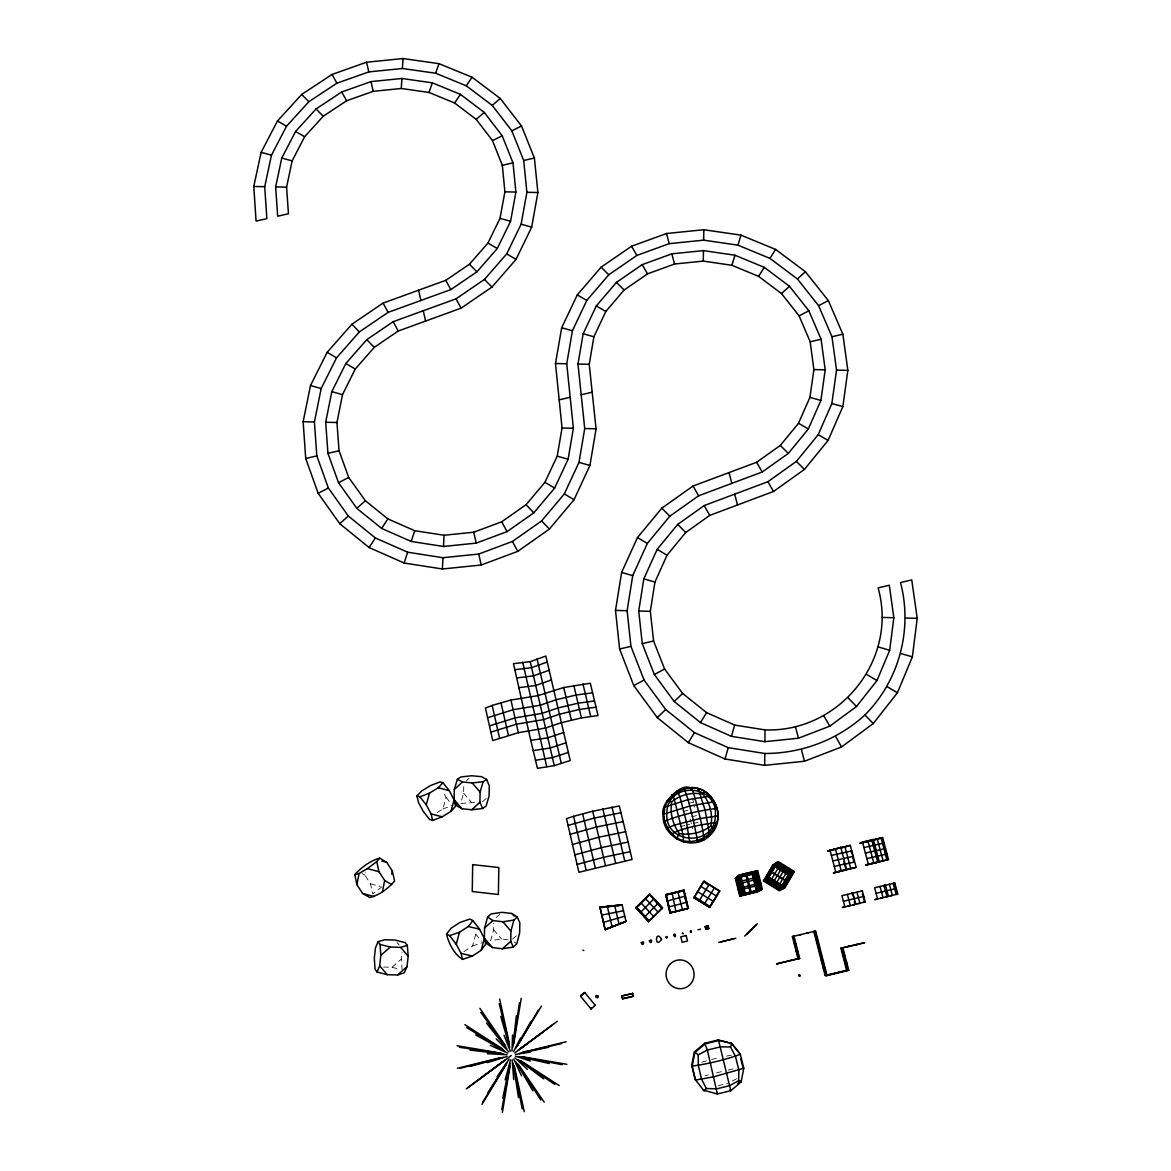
<?xml version="1.0" encoding="UTF-8"?>
<svg xmlns="http://www.w3.org/2000/svg" width="1171" height="1171" viewBox="0 0 1171 1171"><rect width="100%" height="100%" fill="white"/><g stroke="black" fill="none" stroke-linecap="round" stroke-linejoin="round"><path stroke-width="0.75" stroke-dasharray="5 3.75" d="M474.606 802.501L460.584 803.423L463.628 793.206L463.76 784.877M508.112 939.786L501.539 938.981L490.649 940.65L493.635 929.759L493.752 923.041M402.136 969.895L401.316 959.093L402.063 952.228M381.892 886.886L372.715 893.854L370.534 883.812L364.942 875.205L365.542 872.044M463.906 951.657L472.601 945.978L475.792 934.063L474.196 931.106M437.164 812.542L442.901 808.985L446.078 797.392L442.916 791.508M466.468 780.72L469.132 778.232M482.379 801.915L486.419 798.198M496.153 917.581L499.666 914.434M512.561 939.127L517.289 934.956M383.503 967.041L392.022 967.29L401.316 959.093M732.285 1081.009L736.808 1078.681M442.901 808.985L452.445 805.355M472.601 945.978L482.379 942.655M701.751 1062.258L708.235 1060.341M698.194 822.305L686.426 825.174M705.001 1075.768L708.279 1074.919M683.074 811.532L688.065 810.288M696.599 815.558L689.734 817.27L692.72 828.805M711.529 1059.535L719.755 1057.515M716.491 1072.87L724.732 1070.836M718.145 1085.707L727.777 1083.351M728.128 1070.045L736.618 1068.069M680.205 826.506L684.742 825.54L685.943 830.049M726.532 1056.11L731.655 1055.086M688.285 803.321L693.408 802.34L694.476 807.126M392.022 967.29L398.769 969.032M370.534 883.812L380.268 886.447M362.102 873.537L364.942 875.205M514.069 941.996L516.748 943.811M463.628 793.206L471.386 802.194M493.635 929.759L501.539 938.981M397.145 942.567L399.267 945.056M446.078 797.392L450.323 802.706M475.792 934.063L481.281 941.221M692.544 798.11L693.408 802.34"/><path stroke-width="1.5" d="M623.411 910.745L601.835 915.078M595.249 1005.303L591.077 1009.036L580.494 996.17L580.948 995.16L584.666 992.452L595.249 1005.303L594.414 1005.333M764.678 765.351L764.795 753.495L728.245 747.654L694.432 732.636L665.714 709.538L644.065 680.058L630.935 646.333L627.114 610.706L632.735 575.634L647.314 543.446L669.783 516.25L698.604 495.801L762.233 471.986L788.346 453.411L808.341 428.981L820.9 400.453L825.204 369.831L821.076 339.253L808.854 310.769L789.474 286.28L764.268 267.354L734.949 255.219L703.449 250.609L671.847 253.829L642.191 264.646L616.429 282.401L596.288 305.938L583.158 333.764L577.976 364.049L584.724 428.527L579.016 462.355L564.334 493.899L541.617 520.919L512.4 541.47L478.719 554.044L442.96 557.718L407.669 552.214L375.364 537.972L348.314 516.03L328.363 488.014L316.829 455.914L314.414 421.984L321.161 388.567L336.516 357.872L359.351 331.92L388.128 312.379L450.864 289.574L476.934 271.833L497.294 248.501L510.571 221.275L515.899 192.059L513 162.886L502.183 135.734L484.238 112.387L460.423 94.368L432.348 82.834L401.873 78.486L371.002 81.604L341.742 91.982L316.038 108.962L295.59 131.459L281.787 158.026L275.653 186.921L277.659 216.211L288.447 213.766L286.588 187.155L292.135 160.895L304.65 136.714L323.225 116.236L346.601 100.779L373.212 91.323L401.302 88.484L429.025 92.45L454.568 102.975L476.216 119.369L492.508 140.622L502.315 165.316L504.906 191.824L500.017 218.362L487.941 243.07L469.439 264.236L445.77 280.337L383.078 303.084L351.929 324.221L327.163 352.295L310.505 385.508L303.143 421.706L305.719 458.476L318.161 493.298L339.766 523.715L369.085 547.53L404.127 563.017L442.404 568.989L481.222 565.008L517.758 551.351L549.433 529.043L574.039 499.71L589.921 465.473L596.068 428.791L589.233 364.313L593.902 336.78L605.817 311.471L624.114 290.027L647.534 273.868L674.511 264.017L703.273 261.089L731.919 265.29L758.588 276.356L781.496 293.57L799.105 315.863L810.171 341.771L813.889 369.568L809.937 397.379L798.505 423.273L780.325 445.434L756.612 462.282L693.042 486.038L661.835 508.155L637.478 537.577L621.64 572.414L615.507 610.398L619.605 649.012L633.789 685.591L657.224 717.589L688.343 742.663L725.025 758.998L764.678 765.351L804.477 761.238L841.554 746.952L873.259 723.546L897.41 692.778L912.37 656.858L917.215 618.347L911.741 579.923L900.528 582.572C912.838 629.427 899.152 680.717 864.886 715.013C837.514 739.984 801.784 753.465 764.795 753.495M764.912 741.682L765.014 729.899L734.656 725.069L706.552 712.627L682.649 693.466L664.601 669.007L653.594 640.976L650.329 611.321L654.94 582.075L667.031 555.215L685.723 532.498L709.743 515.386L773.519 491.469L804.433 469.41L828.073 440.428L842.842 406.6L847.848 370.358L842.857 334.203L828.336 300.581L805.37 271.701L775.583 249.423L740.965 235.137L703.815 229.736L666.533 233.512L631.55 246.261L601.118 267.164L577.288 294.916L561.699 327.748L555.478 363.522L562.051 427.971L557.22 456.119L544.939 482.32L526.013 504.745L501.715 521.783L473.743 532.205L444.043 535.249L414.724 530.712L387.879 518.899L365.352 500.72L348.709 477.446L339.048 450.762L336.955 422.526L342.503 394.671L355.237 369.055L374.252 347.377L398.242 331.027L461.125 308.134L491.981 287.056L516.045 259.377L531.678 227.115L537.899 192.527L534.386 158.056L521.519 125.985L500.251 98.466L472.089 77.242L438.949 63.658L403 58.55L366.582 62.224L332.066 74.446L301.694 94.441L277.498 120.964L261.133 152.318L253.785 186.467L256.068 221.099L266.856 218.655L264.719 186.701L271.467 155.172L286.544 126.205L308.866 101.687L336.897 83.2L368.792 71.899L402.429 68.504L435.656 73.231L466.263 85.805L492.244 105.419L511.859 130.859L523.7 160.471L526.891 192.293L521.124 224.188L506.662 253.931L484.457 279.43L455.987 298.854L393.178 321.688L366.801 339.649L345.869 363.464L331.832 391.612L325.684 422.263L327.939 453.338L338.536 482.73L356.833 508.36L381.629 528.428L411.197 541.456L443.502 546.476L476.216 543.11L507.058 531.619L533.815 512.825L554.63 488.102L568.111 459.237L573.38 428.249L566.735 363.786L572.429 330.749L586.788 300.42L608.774 274.775L636.863 255.439L669.183 243.656L703.639 240.157L737.964 245.163L769.933 258.381L797.422 278.991L818.602 305.675L831.966 336.721L836.533 370.095L831.864 403.527L818.192 434.69L796.382 461.403L767.869 481.72L704.166 505.579L677.746 524.374L657.165 549.331L643.83 578.855L638.722 611.013L642.264 643.655L654.34 674.525L674.189 701.502L700.492 722.609L731.465 736.354L764.912 741.682L798.461 738.213L829.741 726.196L856.528 706.494L876.962 680.571L889.667 650.271L893.839 617.732L889.301 585.222L878.089 587.886C898.479 659.859 839.168 732.665 765.014 729.899M695.047 1079.296L704.108 1091.021L706.333 1088.518L716.74 1088.825L729.811 1085.619L738.725 1080.57L738.828 1070.045L735.505 1056.462L730.514 1046.933L731.758 1043.449L717.94 1040.024L704.679 1043.273L694.388 1051.895L691.724 1065.42L695.047 1079.296L695.559 1080.072L713.798 1076.808L743.775 1068.259L740.365 1054.324L731.758 1043.449L717.94 1040.024M590.931 1008.904L591.37 1007.865M454.304 789.532L454.143 799.661L455.519 806.248L450.937 811.415L442.228 816.816L432.597 820.461L429.611 819.48L423.287 811.43L418.515 802.559L416.978 795.973L421.736 790.923L430.386 785.624L439.915 781.935L442.931 782.711L449.357 790.703L456.997 805.897L462.003 808.766L471.767 809.747L482.672 808.488L486.141 805.985L489.112 795.724L489.273 785.682L486.594 779.374L481.471 776.68L471.811 775.758L460.993 776.915L457.393 779.257L454.304 789.532L462.413 781.979L472.191 782.931L483.111 781.745L486.594 779.374M482.672 808.488L479.934 802.237L480.095 792.064L483.111 781.745M484.574 928.003L484.399 938.205L485.658 944.25L481.179 950.296L472.367 956.048L462.501 959.386C454.099 954.028 448.727 943.665 446.532 934.048L451.186 928.12L459.94 922.485L469.703 919.089L472.908 920.582L479.554 929.203L487.151 943.899L492.42 947.573L502.388 948.788L513.381 947.076L516.748 943.811L519.646 932.863L519.836 922.748L517.26 916.981L511.888 913.497L502.022 912.341L491.103 913.922L487.619 917.039L484.574 928.003L492.889 920.567L502.871 921.753L513.879 920.113L517.26 916.981M703.273 261.089L703.449 250.609M703.639 240.157L703.815 229.736M513.381 947.076L510.746 941.396L510.937 931.135L513.879 920.113M584.812 992.569L580.64 996.287M622.577 998.878L621.947 995.833L632.808 993.432L621.933 996.067L622.577 998.878L633.467 996.228L632.721 993.198M624.699 916.205L603.533 922.353M512.005 1051.075L512.561 1034.988M442.404 568.989L442.96 557.718M443.502 546.476L444.043 535.249M401.302 88.484L401.873 78.486M402.429 68.504L403 58.55M691.022 789.02L691.153 787.468C714.749 787.307 727.411 819.583 709.86 835.421C693.276 852.576 661.6 837.938 663.093 814.372C659.083 802.691 689.338 774.441 693.583 793.396C697.931 808.59 702.249 823.96 704.064 839.695L696.847 841.817L696.965 837.733L693.334 820.183L688.124 799.632L684.025 788.215M377.047 972.032L379.667 965.855L380.824 955.375L380.077 944.47L378.043 941.689L384.791 939.728L395.008 940.064L405.137 942.596L407.318 945.378L408.167 956.224L407.01 966.661L404.288 972.808L397.598 974.975L387.25 974.682L377.047 972.032L375.027 969.105L374.31 958.259L375.452 947.925L378.043 941.689M512.752 1047.255L516.367 1015.784M513.366 1044.634L519.397 1002.947M664.133 813.113L664.645 809.688M596.098 996.067L597.415 997.502M671.642 801.842C669.71 812.85 672.842 824.604 679.4 833.591C690.275 835.362 702.044 832.727 710.856 826.023C712.993 815.045 710.212 802.94 702.995 794.319C692.163 791.757 680.19 794.802 671.642 801.842L667.075 800.613L667.675 801.667M502.374 1112.45L509.971 1066.43M513.747 1043.595L521.241 998.278M501.774 1109.61L509.868 1065.771M356.906 884.72L359.073 873.522L367.431 868.589L376.74 861.622L379.711 858.123L386.723 862.354L392.344 870.99L394.598 881.002C388.201 888.496 379.404 895.215 369.729 897.528L362.6 893.429L356.906 884.72L354.784 874.605C361.458 867.316 370.109 860.817 379.711 858.123M382.463 891.673L384.674 880.46L378.965 871.707L376.74 861.622M391.714 874.152L392.344 870.99M502.74 1098.193L510.073 1063.458M636.029 908.257L636.307 906.969L649.1 920.728L648.544 921.723L636.073 908.052M481.179 950.296L484.399 938.205L492.42 947.573M462.501 959.386L461.125 953.384L456.236 944.338L459.515 932.204L468.356 926.495L472.908 920.582M505.14 1079.867L510.556 1059.857M450.937 811.415L454.143 799.661L462.003 808.766M640.405 904.041L640.771 902.665L653.564 916.395L652.92 917.493M432.597 820.461L431.104 813.889L426.273 804.901L429.523 793.104L438.276 787.732L442.931 782.711M725.025 758.998L728.245 747.654M731.465 736.354L734.656 725.069M731.919 265.29L734.949 255.219M737.964 245.163L740.965 235.137M697.814 790.118L698.253 788.61L705.03 810.054L709.86 835.421L706.201 837.236M640.2 912.751L653.857 898.86M644.767 899.826L645.236 898.347L658.043 912.077L657.297 913.263M404.127 563.017L407.669 552.214M411.197 541.456L414.724 530.712M429.025 92.45L432.348 82.834M435.656 73.231L438.949 63.658M661.659 909.033L662.493 907.759L649.7 894.044L638.21 906.149M644.372 917.23L658.234 903.178L657.473 904.554M713.944 828.204L715.32 825.028M596.215 995.789L596.112 997.429L597.678 997.399M513.557 1051.675L520.524 1038.077M515.635 1048.367L530.961 1021.434M679.4 833.591L676.414 838.89L677.585 837.192M784.863 887.764L794.362 871.546L778.173 861.578L772.655 865.325L763.477 880.943L779.081 890.604L784.863 887.764L768.659 877.752L763.477 880.943M779.081 890.604L788.259 874.957L794.362 871.546M768.659 877.752L778.173 861.578M517.128 1046.084L538.279 1010.251M665.728 895.068L683.952 890.004L688.358 908.14L687.67 908.769L670.046 913.029L665.728 895.068L677.438 892.243M709.436 907.452L719.77 890.941L704.064 881.178L703.2 882.1L693.876 897.762L709.436 907.452L716.637 896.225L700.931 886.447L700.097 887.311M716.403 895.669L717.955 893.063M704.064 881.178L694.14 897.513L709.743 907.247L719.418 891.219L715.51 888.774M481.969 1104.443L505.916 1064.849M517.802 1045.176L541.441 1006.079M688.343 742.663L694.432 732.636M700.492 722.609L706.552 712.627M482.715 1102.131L506.106 1064.307M702.995 794.319L704.84 791.567M758.588 276.356L764.268 267.354M769.933 258.381L775.583 249.423M488.029 1092.426L507.189 1062.346M369.085 547.53L375.364 537.972M381.629 528.428L387.879 518.899M671.583 893.649L672.11 892.858L675.93 911.609M667.163 901.055L685.416 896.035L684.757 896.796L686.206 902.782M497.148 1076.735L508.99 1059.243M454.568 102.975L460.423 94.368M466.263 85.805L472.089 77.242M677.833 891.702L682.43 909.574L681.8 910.189M668.612 907.042L686.66 902.314M683.308 890.824L683.952 890.004M708.982 835.201L713.256 829.8L714.339 829.771L710.856 826.023M709.48 797.29L710.475 796.119L688.124 799.632L664.191 807.214M670.046 913.029L666.182 894.293M748.342 932.892L754.666 926.685M757.315 923.743L744.697 936.112M696.994 892.536L697.784 891.731L713.505 901.509L712.539 902.212M693.876 897.762L694.652 897.015L710.358 906.808M649.7 894.044L636.263 907.188L648.91 921.065M640.581 903.353L649.51 894.571L662.215 908.184M640.464 903.807L649.32 895.098M662.493 907.759L648.822 921.24L636.16 907.627M648.544 921.723L661.937 908.608L659.829 906.354M708.982 884.72L699.058 900.997M657.224 717.589L665.714 709.538M674.189 701.502L682.649 693.466M471.767 809.747L479.934 802.237M781.496 293.57L789.474 286.28M797.422 278.991L805.37 271.701M339.766 523.715L348.314 516.03M356.833 508.36L365.352 500.72M502.388 948.788L510.746 941.396M397.598 974.975L407.01 966.661M380.824 955.375L390.28 947.046L400.643 947.383L407.318 945.378M476.216 119.369L484.238 112.387M492.244 105.419L500.251 98.466M713.871 888.247L714.53 887.677L704.239 904.217M737.789 1083.307L740.365 1081.14L741.17 1081.916L730.792 1090.699L717.355 1093.992L703.566 1090.172M735.315 878.265L739.457 874.986L757.637 870.595L762.321 889.14L757.344 891.921L739.779 896.166L735.315 878.265L752.851 874.034L757.637 870.595M508.609 1057.559L511.229 1055.495M718.731 891.76L719.77 890.941M713.593 802.896L714.237 801.725C697.74 770.913 650.212 797.1 667.514 827.56C683.937 858.621 731.802 832.244 714.237 801.725L689.836 805.999L663.093 814.372M490.956 1070.66L507.775 1058.057M476.656 1081.243L504.95 1060.15M467.99 1087.625L503.193 1061.453M466.19 1088.898L502.754 1061.76M520.963 1048.235L557.22 1021.317M520.041 1048.938L553.019 1024.493M597.459 997.663L598.132 995.848L596.405 995.628M517.875 1050.548L542.349 1032.471M514.772 1052.861L526.73 1044.093M775.012 866.964L769.596 870.521L785.199 880.168L791.201 876.947L772.655 865.325M739.779 896.166L744.112 893.546L762.321 889.14M844.071 870.463L846.589 869.365L840.778 847.306L827.634 851.229L831.644 850.263M840.778 847.306L838.948 848.316L849.663 845.725M843.676 847.35L844.935 846.677L850.717 868.619L849.429 869.175M633.789 685.591L644.065 680.058M654.34 674.525L664.601 669.007M690.246 931.165L691.314 930.901M829.961 849.912L835.743 872L833.342 873.068L856.103 867.316L850.307 845.374L839.666 848.316M799.105 315.863L808.854 310.769M818.602 305.675L828.336 300.581M862.456 842.066L859.777 843.471L882.597 837.587L888.482 859.485L865.559 865.267L868.326 864.11L862.456 842.066L873.273 839.461L879.158 861.49L876.274 862.676M841.612 853.132L831.395 855.416M690.422 932.057L691.563 931.882M694.388 1051.895L698.238 1054.822L707.372 1050.065L720.399 1046.874L730.514 1046.933M318.161 493.298L328.363 488.014M338.536 482.73L348.709 477.446M690.89 931.94L690.67 931.062L691.095 931.882M865.12 842.183L867.872 840.763L873.742 862.807L870.917 863.978M870.463 840.895L873.273 839.461M850.468 851.507L851.756 850.849L840.998 853.454M717.003 816.582L718.247 815.953L700.17 818.47L674.511 825.087L666.504 828.38L676.677 838.597M492.508 140.622L502.183 135.734M511.859 130.859L521.519 125.985M875.806 839.607L877.225 838.875L883.095 860.787L881.631 861.388M700.507 929.174L697.975 929.745M706.128 928.998C711.573 929.218 701.136 927.461 708.074 925.939L708.704 928.501L708.074 925.939M707.84 926.115L705.469 926.715M707.24 926.832L707.679 926.129L708.323 928.501M882.597 843.749L884.061 843.047L863.92 847.57M707.562 928.559L708.704 928.501M853.996 862.119L845.228 864.096M884.061 849.195L885.539 848.521L865.384 853.073M838.699 871.766L841.159 870.682L835.377 848.609L833.576 849.604L836.255 848.96M885.525 854.64L887.003 853.996L866.847 858.592M530.214 661.688L545.832 656.038L570.218 760.521L554.264 765.658L537.445 768.337L530.756 740.365L513.469 663.679L530.214 661.688L554.264 765.658M492.186 705.41L485.438 708.089L492.728 740.57L518.372 732.695L545.423 728.04L561.348 722.697L581.475 717.911L598.015 715.554L590.316 683.235L563.734 687.523L537.928 695.647L510.922 700.038L492.186 705.41L499.534 737.993M487.78 717.677L513.249 709.685L540.197 705.235L556.02 699.775L576.03 695.032L592.526 692.822M489.888 725.757L515.299 717.852L542.158 713.344L557.952 707.957L577.903 703.215L594.326 700.961M416.978 795.973L419.891 796.822L429.523 793.104M605.231 929.642L626.017 921.284L605.231 929.642L600.05 907.584L602.992 907.262M491.015 732.08L516.557 724.176L543.52 719.609L559.387 714.222L579.44 709.465L595.937 707.167M605.158 929.511L626.002 921.548L622.123 904.773L599.874 907.144L605.085 929.364L626.002 921.416M446.532 934.048L449.649 935.614L459.515 932.204M573.6 816.319L566.501 818.631L578.913 872.278L632.047 859.485L628.11 842.066L619.313 805.97L592.716 811.225L573.6 816.319L586.1 870.141M547.208 662.025L531.517 667.675L514.698 669.724M853.117 904.905L855.752 904.202L852.81 893.063L851.507 893.473L862.324 890.853L865.252 901.933L863.876 902.299M549.126 670.266L533.361 675.887L516.499 677.98M568.008 825.453L594.341 818.061L621.054 812.733M860.978 891.292L862.324 890.853M551.38 679.956L535.571 685.533L518.694 687.684M570.014 834.367L596.449 827.004L623.235 821.603M572.341 844.511L598.849 837.206L625.68 831.703M886.93 896.664L883.988 885.613L885.466 885.144L888.438 896.269L885.452 897.059M487.487 1062.58L507.087 1056.476M894.776 882.993L893.253 883.461L896.196 894.454L897.747 894.044L894.776 882.993L883.988 885.613M563.646 732.548L547.677 737.847L530.756 740.365M574.756 854.889L601.294 847.643L628.11 842.066M566.047 742.795L550.048 748.049L533.142 750.626M577.025 864.461L603.548 857.289L630.305 851.639M568.316 752.441L552.317 757.637L535.454 760.272M854.274 898.625L852.166 893.268M885.466 891.131L886.959 890.707M894.717 888.965L896.269 888.511L876.084 893.341M470.332 1066.371L503.691 1057.237M847.731 906.208L850.307 905.52L847.38 894.381M858.504 903.602L859.836 903.236L856.923 892.17M880.065 898.362L883.007 897.586L880.036 886.462M890.824 895.756L892.346 895.361L889.389 884.295M715.993 823.447L717.194 823.125L716.667 822.423C702.19 824.56 682.342 827.648 671.29 834.191M459.822 1068.362L501.554 1057.647M705.264 926.627L706.742 926.246L707.357 928.808L705.893 929.174L705.264 926.627L705.967 929.159M354.784 874.605L359.073 873.522M852.81 893.063L841.934 895.698L844.862 906.837L842.344 907.525L865.252 901.933M885.466 885.144L874.605 887.779L877.562 898.904L874.693 899.679L897.747 894.044M843.398 901.26L863.788 896.386M718.745 942.406L733.939 938.718M792.401 936.58L794.04 936.288L799.705 958.522L798.007 958.61L792.401 936.58L815.616 931.047L827.077 975.589L848.755 970.305L842.944 947.998L840.851 948.188L846.589 970.276L848.755 970.305M622.591 998.614L633.467 996.228M798.007 958.61L776.563 963.821L778.056 963.792M840.851 948.188L864.549 942.743L841.539 948.115L847.306 970.276M777.061 963.821L799.705 958.522M798.929 976.102L800.13 975.955M815.616 931.047L813.786 931.399L825.131 975.502L846.589 970.276M457.451 1068.259L500.983 1057.647M522.734 1052.348L566.164 1041.751M828.79 850.57L850.307 845.374M861.109 842.769L882.597 837.587M828.219 850.907L832.23 849.926M860.436 843.12L881.865 837.953L887.72 859.792M834.323 849.619L837.002 848.975M677.643 891.98L665.875 894.82L670.222 912.838L687.889 908.564M679.107 891.614L682.049 890.911M678.902 891.892L681.844 891.175M832.844 860.934L853.205 856.338L851.112 851.185M834.294 866.467L845.125 863.847M835.128 872.263L846.589 869.365M867.623 864.403L879.158 861.49M833.942 872.805L856.103 867.316M866.247 864.988L888.482 859.485M688.358 908.14L670.398 912.648L666.036 894.556L683.732 890.282L687.758 906.852M721.073 941.835L723.019 941.367M723.415 941.264L735.871 938.249M619.605 649.012L630.935 646.333M642.264 643.655L653.594 640.976M305.719 458.476L316.829 455.914M327.939 453.338L339.048 450.762M559.182 399.838L570.189 397.291M581.197 394.744L592.189 392.197M810.171 341.771L821.076 339.253M831.966 336.721L842.857 334.203M521.681 1052.729L561.363 1043.595M502.315 165.316L513 162.886M523.7 160.471L534.386 158.056M519.134 1053.461L548.775 1047.24M806.658 933.126L808.429 932.804M799.53 934.853L801.227 934.546M515.46 1054.442L530.214 1052.158M815.66 938.718L817.519 938.439M794.275 943.914L795.929 943.694M603.065 907.466L599.874 907.144M613.326 906.295L607.295 906.354L612.14 926.993M617.732 905.798L622.123 904.773M607.412 906.764L613.297 906.105M616.239 905.769L622.123 905.11M599.962 907.364L613.267 905.915M622.123 904.949L614.716 905.564L619.064 924.329M817.548 946.051L819.422 945.846M596.668 995.526L598.015 996.375M855.108 944.704L857.348 944.499M847.98 946.446L850.146 946.241M796.148 951.247L797.817 951.101M819.437 953.384L821.339 953.253M842.754 955.536L844.877 955.419M790.864 960.352L792.489 960.279M821.339 960.747L823.242 960.688M783.721 962.079L785.273 962.035M844.672 962.899L846.809 962.855M823.228 968.124L825.16 968.124M253.785 186.467L264.719 186.701M275.653 186.921L286.588 187.155M504.906 191.824L515.899 192.059M526.891 192.293L537.899 192.527M555.478 363.522L566.735 363.786M577.976 364.049L589.233 364.313M813.889 369.568L825.204 369.831M836.533 370.095L847.848 370.358M839.446 972.018L841.539 972.062M303.143 421.706L314.414 421.984M325.684 422.263L336.955 422.526M562.051 427.971L573.38 428.249M584.724 428.527L596.068 428.791M615.507 610.398L627.114 610.706M638.722 611.013L650.329 611.321M882.173 617.424L893.839 617.732M905.534 618.039L917.215 618.347M832.288 973.76L834.308 973.818M825.131 975.502L827.077 975.589M799.778 974.945L798.783 975.106M487.297 1053.71L507.058 1054.749M469.995 1050.094L503.618 1054.032M459.413 1047.284L501.451 1053.461M688.124 842.286L683.03 841.876L683.498 837.807L681.829 829.449L674.379 799.661L673.442 796.69L671.569 795.007L671.964 796.309M457.012 1045.718L500.881 1053.139M522.851 1056.857L566.881 1064.307M521.798 1056.915L562.021 1064.659M519.221 1056.666L549.258 1063.517M461.125 953.384L472.367 956.048M468.356 926.495L479.554 929.203M380.077 944.47L390.28 947.046M431.104 813.889L442.228 816.816M438.276 787.732L449.357 790.703M381.834 861.036L386.723 862.354M367.431 868.589L378.965 871.707M362.6 893.429L374.105 896.576M261.133 152.318L271.467 155.172M281.787 158.026L292.135 160.895M500.017 218.362L510.571 221.275M521.124 224.188L531.678 227.115M561.699 327.748L572.429 330.749M583.158 333.764L593.902 336.78M809.937 397.379L820.9 400.453M831.864 403.527L842.842 406.6M310.505 385.508L321.161 388.567M331.832 391.612L342.503 394.671M557.22 456.119L568.111 459.237M579.016 462.355L589.921 465.473M621.64 572.414L632.735 575.634M643.83 578.855L654.94 582.075M878.323 646.978L889.667 650.271M901.011 653.564L912.37 656.858M515.503 1056.169L530.463 1061.028M582.895 950.179L583.773 950.545M490.371 1045.425L507.658 1053.124M678.258 839.3L681.42 840.734M457.393 779.257L462.413 781.979M738.725 1080.57L741.17 1081.916L743.775 1068.259L742.926 1067.542M475.675 1034.886L504.73 1051.031M277.498 120.964L286.544 126.205M295.59 131.459L304.65 136.714M487.941 243.07L497.294 248.501M506.662 253.931L516.045 259.377M577.288 294.916L586.788 300.42M596.288 305.938L605.817 311.471M798.505 423.273L808.341 428.981M818.192 434.69L828.073 440.428M384.674 880.46L391.729 884.632M327.163 352.295L336.516 357.872M345.869 363.464L355.237 369.055M544.939 482.32L554.63 488.102M564.334 493.899L574.039 499.71M637.478 537.577L647.314 543.446M657.165 549.331L667.031 555.215M866.76 674.481L876.962 680.571M887.179 686.674L897.41 692.778M466.775 1027.626L502.901 1049.553M703.771 881.485L714.193 887.969M703.493 881.792L708.675 885.027M717.413 808.737L716.842 808.385C698.882 810.727 680.6 814.621 663.884 821.588L667.207 828.541M694.388 897.264L710.05 907.027M464.902 1024.684L502.447 1048.909M521.3 1061.087L559.182 1085.546M487.619 917.039L492.889 920.567M520.363 1060.824L554.82 1084.492M518.109 1059.667L543.681 1078.828M514.903 1057.808L527.418 1069.343M704.679 1043.273L707.372 1050.065L717.355 1093.992L716.696 1093.099M601.118 267.164L608.774 274.775M616.429 282.401L624.114 290.027M780.325 445.434L788.346 453.411M796.382 461.403L804.433 469.41M301.694 94.441L308.866 101.687M316.038 108.962L323.225 116.236M469.439 264.236L476.934 271.833M484.457 279.43L491.981 287.056M661.835 508.155L669.783 516.25M677.746 524.374L685.723 532.498M848.185 697.989L856.528 706.494M864.886 715.013L873.259 723.546M496.255 1038.955L508.8 1051.851M351.929 324.221L359.351 331.92M366.801 339.649L374.252 347.377M526.013 504.745L533.815 512.825M541.617 520.919L549.433 529.043M649.598 894.307L662.362 907.979M654.691 900.484L662.069 908.403M636.116 907.847L648.734 921.401M730.045 1089.82L730.792 1090.699L718.599 1040.536L705.249 1043.8L694.871 1052.48L692.207 1066.108L695.559 1080.072M472.191 782.931L480.095 792.064M511.888 913.497L514.157 916.132M502.871 921.753L510.937 931.135M379.667 965.855L387.25 974.682M400.643 947.383L408.167 956.224M486.463 1023.059L506.853 1048.689M731.026 1042.937L740.365 1054.324C724.908 1059.916 708.499 1063.81 692.207 1066.108L691.724 1065.42M419.891 796.822L426.273 804.901M449.649 935.614L456.236 944.338M480.754 1012.344L505.667 1046.508M689.821 842.564L686.367 821.779L679.868 796.69L677.35 790.776L677.482 792.255M479.876 1008.319L505.433 1045.615M518.299 1064.395L544.222 1102.204M517.582 1063.883L540.841 1100.037M515.987 1062.024L532.878 1090.816M631.55 246.261L636.863 255.439M642.191 264.646L647.534 273.868M756.612 462.282L762.233 471.986M767.869 481.72L773.519 491.469M693.042 486.038L698.604 495.801M704.166 505.579L709.743 515.386M823.857 715.847L829.741 726.196M835.64 736.559L841.554 746.952M332.066 74.446L336.897 83.2M341.742 91.982L346.601 100.779M445.77 280.337L450.864 289.574M455.987 298.854L461.125 308.134M383.078 303.084L388.128 312.379M393.178 321.688L398.242 331.027M501.715 521.783L507.058 531.619M512.4 541.47L517.758 551.351M706.333 1088.518L701.59 1079.179L698.326 1065.566L698.238 1054.822M513.747 1059.067L521.534 1075.856M504.042 1035.296L510.336 1051.134M500.749 1016.355L509.663 1047.357M894.015 883.227L896.971 894.249M881.148 838.319L886.989 860.085M872.556 839.827L878.426 861.797M884.72 885.378L887.691 896.459M871.853 840.178L877.708 862.09M852.912 858.021L853.63 860.744M862.368 893.824L863.1 896.591M863.466 897.967L864.564 902.109M843.779 861.388L844.496 864.139M844.862 865.515L845.594 868.267M854.347 901.597L855.079 904.378M666.533 233.512L669.183 243.656M671.847 253.829L674.511 264.017M729.021 472.586L731.846 483.36M734.671 494.162L737.496 504.979M795.46 726.752L798.461 738.213M801.462 749.703L804.477 761.238M842.242 948.056L848.024 970.291L825.775 975.531L814.387 931.282M815.001 931.165L826.433 975.56M793.484 936.39L799.134 958.551M792.943 936.493L798.578 958.581M799.354 975.062L799.676 975.941M799.134 975.106L799.456 975.999M760.784 889.989L756.159 871.648L737.774 876.318L742.341 894.615M755.676 872L760.286 890.282L741.902 894.878L737.349 876.655L755.193 872.351L759.789 890.56M758.31 891.38L753.773 873.361L736.12 877.621L740.628 895.654L758.808 891.102L754.241 873.024L736.53 877.299L741.053 895.405M752.851 874.034L757.344 891.921M612.009 807.126L624.743 860.846M739.457 874.986L744.112 893.546M743.219 894.088L738.608 875.659L756.656 871.297L761.296 889.711L742.78 894.351L738.184 875.996M740.819 1058.891L742.502 1065.815M602.845 808.927L615.551 862.807M499.227 1003.693L509.341 1044.781M590.652 716.345L582.953 683.893M546.74 766.639L522.69 662.274M683.513 890.56L686.44 902.548M686.806 904.056L687.523 907.057M500.968 702.629L508.375 735.286M581.475 717.911L573.805 685.372M510.922 700.038L518.372 732.695M592.716 811.225L605.363 865.164M561.26 763.185L537.05 658.878M571.375 720.092L563.734 687.523M595.219 867.696L582.631 813.772M366.582 62.224L368.792 71.899M371.002 81.604L373.212 91.323M418.559 290.203L420.901 300.464M423.243 310.754L425.6 321.074M473.743 532.205L476.216 543.11M478.719 554.044L481.222 565.008M499.636 999.068L509.4 1043.756M514.332 1066.269L524.257 1111.66M513.908 1065.625L522.193 1108.878M513.161 1063.356L518.49 1097.622M664.059 816.597L664.455 820.124M512.225 1059.799L513.703 1079.56M472.689 864.637L472.25 891.526L498.363 894.498L498.831 867.506L472.689 864.637M715.393 815.631C715.086 847.131 663.972 845.067 666.87 812.615C667.338 781.233 718.072 783.472 715.393 815.631M673.896 934.575C674.833 937.825 676.414 932.379 673.896 934.575M674.159 935.673C675.096 938.922 676.677 933.477 674.159 935.673M682.43 933.316L683.22 933.55L682.43 933.316M661.542 939.318C654.56 949.944 655.057 928.281 661.542 939.318M666.006 937.063C666.943 940.313 668.524 934.868 666.006 937.063M641.342 942.757C642.879 948.188 645.543 939.098 641.342 942.757M649.378 940.811C650.93 946.241 653.579 937.151 649.378 940.811M793.733 871.897L784.263 888.057L768.132 878.089L777.603 861.958L793.733 871.897M777.851 868.531L768.674 884.164L774.06 881.09L783.56 864.901L777.851 868.531M783.048 871.736L773.885 887.384L779.462 884.427L788.961 868.223L783.048 871.736M788.844 874.62L779.652 890.326L763.975 880.636L773.197 864.959L788.844 874.62M789.444 874.298L780.208 890.048L764.487 880.329L773.724 864.593L789.444 874.298M790.044 873.961L780.779 889.77L764.985 880.007L774.265 864.227L790.044 873.961M790.645 873.625L781.35 889.492L765.497 879.699L774.821 863.861L790.645 873.625M791.259 873.288L781.921 889.213L766.024 879.377L775.363 863.481L791.259 873.288M791.859 872.937L782.506 888.935L766.537 879.055L775.919 863.115L791.859 872.937M792.489 872.6L783.092 888.643L767.064 878.733L776.475 862.734L792.489 872.6M793.104 872.249L783.677 888.35L767.591 878.411L777.046 862.354L793.104 872.249M747.859 933.024L746.513 934.502L755.998 925.207L747.859 933.024M745.517 873.522L741.155 876.859L745.649 894.746L750.172 892.068L745.517 873.522M751.577 872.058L747.01 875.44L751.489 893.341L756.246 890.604L751.577 872.058M741.009 881.163L736.808 884.222L754.344 879.992L759.189 876.772L741.009 881.163M742.56 887.355L738.301 890.194L755.851 885.949L760.755 882.949L742.56 887.355M771.835 872.351L766.537 875.732L782.14 885.378L788.024 882.363L771.835 872.351M686.162 935.527L680.819 936.829L682.137 942.318L687.494 941.016L686.162 935.527M757.139 870.946L739.033 875.323L743.658 893.81L761.809 889.433L757.139 870.946M754.724 872.688L736.94 876.977L741.477 895.142L759.291 890.838L754.724 872.688M753.304 873.698L735.725 877.943L740.204 895.917L757.827 891.658L753.304 873.698M670.368 963.835A14.403 13.993 79 0 0 676.194 988.104A14.403 13.993 79 0 0 693.686 971.022A14.403 13.993 79 0 0 670.368 963.835"/></g></svg>
